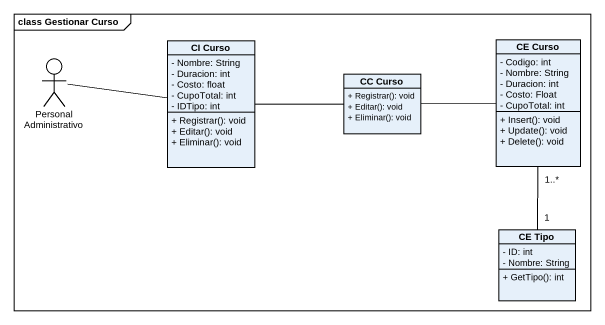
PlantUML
@startuml
mainframe class Gestionar Curso
allowmixing
hide circle
hide empty members
skinparam classAttributeIconSize 0
actor "Personal Administrativo" as Personal_Administrativo
class "CI Curso" as CI_Curso {
  - Nombre: String
  - Duracion: int
  - Costo: float
  - CupoTotal: int
  - IDTipo: int
  + Registrar(): void
  + Editar(): void
  + Eliminar(): void
}
class "CE Curso" as CE_Curso {
  - Codigo: int
  - Nombre: String
  - Duracion: int
  - Costo: Float
  - CupoTotal: int
  + Insert(): void
  + Update(): void
  + Delete(): void
}
class "CC Curso" as CC_Curso {
  + Registrar(): void
  + Editar(): void
  + Eliminar(): void
}
class "CE Tipo" as CE_Tipo {
  - ID: int
  - Nombre: String
  + GetTipo(): int
}
Personal_Administrativo -right- CI_Curso
CI_Curso -right- CC_Curso
CE_Curso "1..*" -- "1" CE_Tipo
CC_Curso -right- CE_Curso
@enduml
